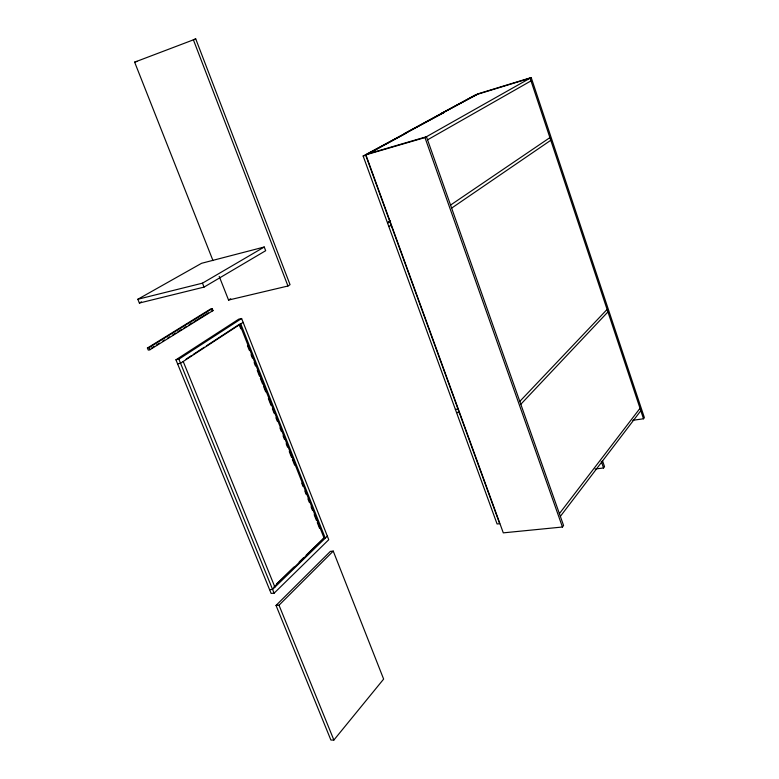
<?xml version="1.0" encoding="UTF-8"?>
<svg xmlns="http://www.w3.org/2000/svg" width="779" height="779" viewBox="0 0 779 779"><rect width="100%" height="100%" fill="white"/><g stroke="black" fill="none" stroke-linecap="round" stroke-linejoin="round"><path stroke-width="1.17" d="M632.85 420.29L643.512 418.781L644.369 417.641L531.2 77.569L477.761 93.899L365.887 154.836L503.292 532.855L562.448 527.013L563.577 525.504L426.454 136.734L367.445 153.989M595.098 469.007L603.55 467.975L604.523 466.67L602.615 461.08M560.364 516.37L640.825 410.708M559.39 513.634L640.026 408.284M333.879 740.04L383.638 679.093L333.237 551.104L330.364 551.386L276.029 605.429L330.89 740.05L333.879 740.04L279.009 605.215L333.237 551.104M520.82 404.262L607.932 311.921M519.807 401.409L607.104 309.419M274.111 593.179L328.748 539.711L241.617 318.504L238.773 319.147L175.937 359.791L271.131 593.423L274.111 593.179L178.878 359.168L241.617 318.504M273.75 587.239L324.152 538.26L239.669 324.132L206.318 345.905M327.336 536.137L272.572 589.411L269.602 589.654M276.574 583.919L293.956 567.034M299.175 561.971L303.518 557.745M306.128 555.213L323.509 538.328M451.625 208.12L550.782 140.278M450.554 205.081L549.906 137.63M186.103 359.1L191.157 355.799M193.182 354.484L204.293 347.22M243.136 322.34L180.533 363.248L177.593 363.861M287.957 286.01L290.041 284.666L195.753 38.95L193.358 39.739L287.957 286.01L228.559 300.061L219.211 276.379M387.504 222.921L390.084 222.258L459.104 412.11L456.513 412.519L387.504 222.921L390.532 220.963M228.559 300.061L230.72 298.727M151.33 348.203L154.388 346.314M156.423 345.048L159.481 343.159M162.538 341.26L164.573 340.004M167.621 338.105L169.666 336.84M172.714 334.951L175.772 333.052M177.807 331.796L181.877 329.264M183.922 328.008L185.957 326.742M189.005 324.853L192.062 322.954M194.098 321.698L208.353 312.856M149.919 349.742L213.008 310.587L212.219 308.62L210.622 308.99L147.416 348.018L148.283 350.102L149.919 349.742L149.062 347.648L147.416 348.018M149.062 347.648L212.219 308.62M204.049 287.1L265.668 250.711L264.247 247.011L201.586 263.292L137.834 299.263L139.383 303.041L204.049 287.1L202.482 283.166L264.247 247.011M427.544 139.84L531.005 80.889M139.383 303.041L141.476 301.863M365.887 154.836L424.964 137.571L531.2 77.569M406.726 132.897L365.721 155.255L389.841 221.606L387.26 222.268L363.141 156.004L443.894 112.643L441.479 113.374L404.389 133.56M477.605 94.269L441.615 113.296L475.258 94.98L530.11 78.182L643.512 418.781M212.979 260.595L134.631 62.154L195.753 38.95M134.631 62.154L137.094 61.337M363.141 156.004L365.721 155.255M388.692 226.202L391.272 225.54M137.834 299.263L202.482 283.166M211.411 310.967L213.008 310.587M175.937 359.791L178.878 359.168M455.394 409.442L457.984 409.024M323.353 538.347L325.271 538.143L240.779 323.889M276.029 605.429L279.009 605.215M183.211 361.505L274.909 587.142M239.474 325.398L240.808 328.777M247.479 345.681L249.261 350.18M251.033 354.688L252.367 358.067M254.149 362.576L255.483 365.955M257.265 370.463L259.485 376.101M260.371 378.351L262.601 383.979M263.487 386.238L265.707 391.866M268.375 398.634L271.043 405.392M272.377 408.771L274.159 413.279M275.932 417.778L277.266 421.166M279.934 427.924L281.268 431.303M283.05 435.812L284.384 439.19M286.166 443.699L287.5 447.078M289.272 451.577L291.502 457.215M292.388 459.464L294.608 465.102M301.726 483.126L303.06 486.505M304.832 491.013L306.166 494.392M307.948 498.901L309.282 502.28M311.064 506.788L312.398 510.167M314.171 514.676L316.401 520.304M317.287 522.553L319.507 528.191M424.964 137.571L562.448 527.013M601.242 461.246L603.55 467.975M459.211 412.422L456.63 412.831L497.08 523.975L499.67 523.702L459.211 412.422"/></g></svg>
